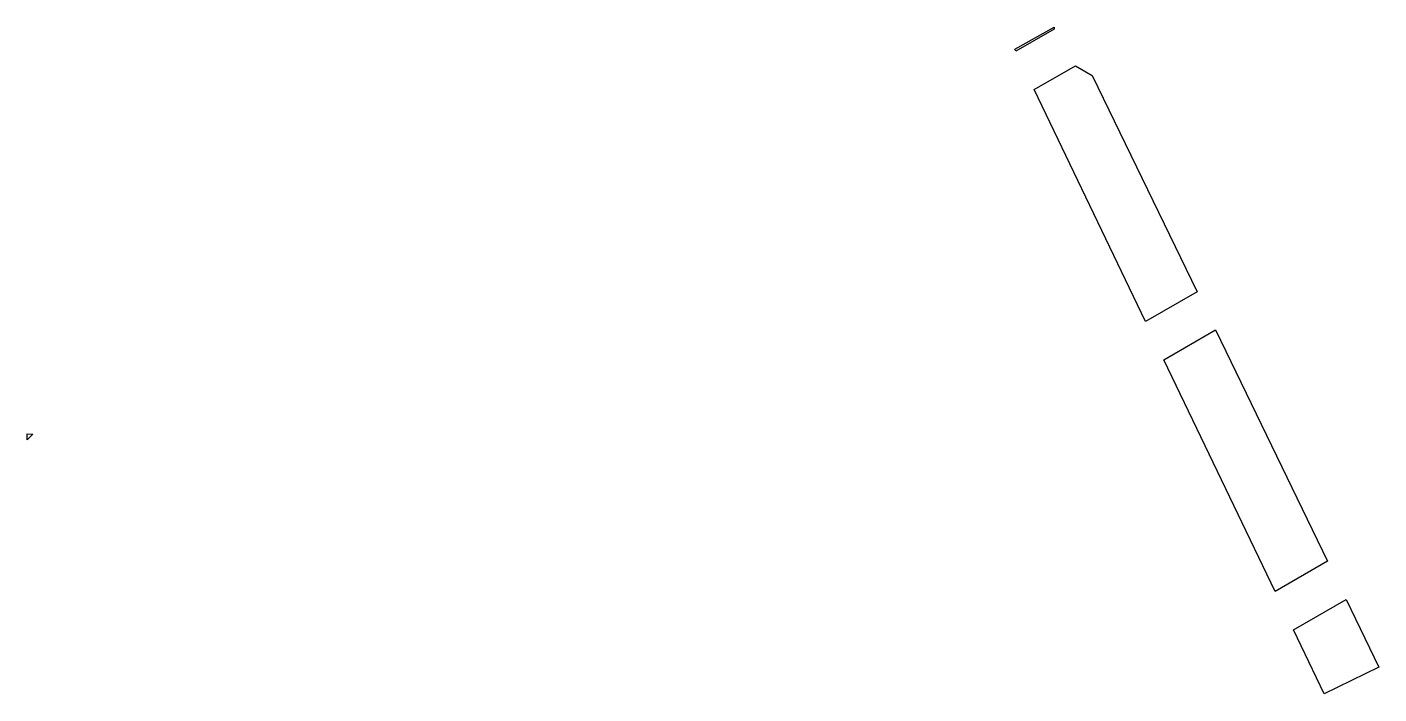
# Model space of a CAD drawing. Header units: millimetres. Extents: x 3.6 to 19.5, y 5.5 to 13.4.
import ezdxf

# ---------------------------------------------------------------- set-up
doc = ezdxf.new("R2010")
doc.units = ezdxf.units.MM

msp = doc.modelspace()

# ---------------------------------------------------------------- linework, layer by layer
for points in [[(15.701, 13.419), (15.701, 13.393), (15.247, 13.132), (15.236, 13.156), (15.701, 13.419)], [(17.388, 10.29), (16.779, 9.939), (15.464, 12.68), (15.951, 12.96), (16.15, 12.845), (17.388, 10.29)], [(18.931, 7.104), (18.311, 6.746), (16.996, 9.487), (17.606, 9.839), (18.931, 7.104)], [(3.561, 8.611), (3.631, 8.608), (3.563, 8.54), (3.561, 8.611)], [(19.538, 5.851), (18.891, 5.536), (18.527, 6.293), (19.149, 6.652), (19.538, 5.851)]]:
    msp.add_lwpolyline(points, close=True)

doc.saveas('drawing.dxf')
